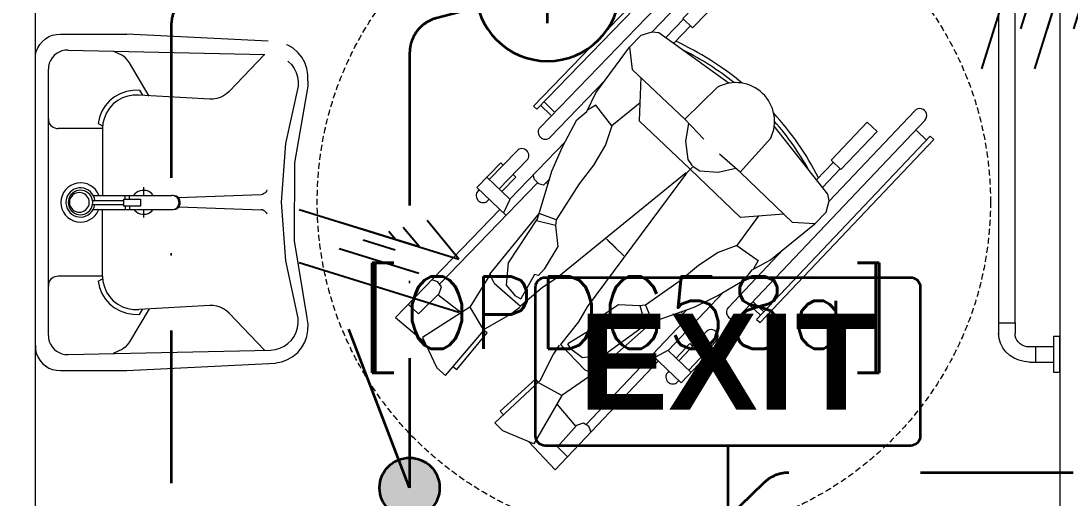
# Model space of a CAD drawing. Header units: inches. Extents: x -12418 to 57169, y -29325 to 19878.
# Drawn here: x 8278 to 10461, y 6414 to 7406 of the extents above; entities that cross this region are included whole.
import ezdxf
from ezdxf.enums import TextEntityAlignment as Align

# ---------------------------------------------------------------- set-up
doc = ezdxf.new("R2010")
doc.units = ezdxf.units.IN
doc.header["$LTSCALE"] = 25
doc.header["$MEASUREMENT"] = 0
doc.linetypes.add('00-Ground Floor$0$TRATTEGGIATA', pattern=[0.75, 0.5, -0.25])
doc.linetypes.add('DASHDOT', pattern=[25.4, 12.7, -6.35, 0, -6.35])
doc.layers.get('0').update_dxf_attribs({"color": 8})
for name, color, linetype, lineweight in [('00-Ground Floor$0$72_EGR_BASE_TEXT', 252, 'Continuous', 5), ('00-Ground Floor$0$LOADING', 253, 'Continuous', 5), ('00-Ground Floor$0$SANIT', 250, 'Continuous', 5), ('00-Ground Floor$0$Walls', 251, 'Continuous', 5), ('E-LITE-CIRC-NUMB', 6, 'Continuous', 25), ('E-LITE-CLNG @ 100', 150, 'Continuous', 35), ('E-LITE-CLNG-CNDT', 6, 'DASHDOT', 35), ('E-LITE-CTRL', 6, 'Continuous', 25), ('E-LITE-EXIT-CTRL', 6, 'Continuous', 25), ('E-LITE-EXIT-IDEN', 6, 'Continuous', 25), ('E-LITE-EXIT-WALL @ 100', 3, 'Continuous', 35), ('E-LITE-IDEN', 6, 'Continuous', 25), ('E-LITE-SWCH @ 100', 3, 'Continuous', 35), ('E-POWR-WIRE', 6, 'Continuous', 25), ('E-POWR-WIRE @ 100', 6, 'Continuous', 25), ('E-POWR-WIRE @ 20', 6, 'Continuous', 25), ('E-POWR-WIRE @ 50', 6, 'Continuous', 25)]:
    doc.layers.add(name, color=color, linetype=linetype, lineweight=lineweight)
doc.styles.add('00-Ground Floor$0$SIMPLEX', font='SIMPLEX.shx', dxfattribs={"height": 150})
doc.styles.add('DC_Arial', font='arial.ttf', dxfattribs={"width": 0.7})
doc.styles.add('DC_Simplex', font='SIMPLEX.shx', dxfattribs={"width": 0.7})

# ---------------------------------------------------------------- blocks, each defined once
blk = doc.blocks.new('00-Ground Floor$0$Wheelchair')
for p, q in [((9688.8, 4580.4), (9636.3, 4519)), ((9688.8, 4580.4), (9913.2, 4363.8)), ((9695.9, 4532.4), (9716, 4554.1)), ((9647.3, 4524.1), (9584.2, 4494.7)), ((9709.9, 4426.2), (9647.3, 4524.1)), ((9695.9, 4532.4), (9738.4, 4489.9)), ((9762.6, 4492.4), (9766.7, 4505.2)), ((9584.2, 4494.7), (9568.2, 4476.7)), ((9568.2, 4476.7), (9665.9, 4393.6)), ((9698.4, 4444.2), (9735.9, 4492.5)), ((9738.4, 4489.9), (9752.5, 4485)), ((9752.5, 4485), (9762.6, 4492.4)), ((9968.8, 4285), (9757.7, 4488.8)), ((9586.8, 4461), (9580.1, 4453.2)), ((9580.1, 4453.2), (9656.4, 4390)), ((9709.9, 4426.2), (9663.7, 4398.5)), ((9779.1, 4383.2), (9709.9, 4426.2)), ((9900.5, 4350.6), (9959.2, 4411.4)), ((9959.2, 4411.4), (10010.4, 4361.2)), ((9656.4, 4390), (9661.8, 4397.1)), ((9665.9, 4393.6), (9695.8, 4341.1)), ((9934.6, 4342.8), (9980.6, 4390.4)), ((9951.7, 4408.7), (9954.5, 4406)), ((9452.6, 4357.1), (9469.8, 4373.8)), ((9469.8, 4373.8), (9557.2, 4280)), ((9759.9, 4375.2), (9711.9, 4320.3)), ((9759.9, 4375.2), (9778.4, 4384.2)), ((9778.4, 4384.2), (9904.8, 4281.6)), ((9933.8, 4386.5), (9932, 4388.3)), ((9975.8, 4385.5), (10035.6, 4327.8)), ((9426, 4292.7), (9452.6, 4357.1)), ((9486.4, 4356), (9493.9, 4363)), ((9493.9, 4363), (9560.4, 4289.7)), ((9732.8, 4330.6), (9756, 4349.7)), ((9756, 4349.7), (9802, 4345.5)), ((9802, 4345.5), (9893.6, 4285.1)), ((9934.3, 4342.8), (9906.5, 4356.1)), ((9950.7, 4359.5), (9980.6, 4330.3)), ((10015.9, 4307.3), (9956.1, 4365)), ((10010.4, 4361.2), (10005.8, 4356.5)), ((9695.8, 4341.1), (9709.9, 4321.7)), ((9732.8, 4330.6), (9727.3, 4319.9)), ((9934.7, 4342.9), (10054.3, 4227.4)), ((9980.6, 4330.3), (9986.1, 4336)), ((9371.6, 4248.8), (9430.7, 4303.9)), ((9751.1, 4275.1), (9711.9, 4320.3)), ((9778.1, 4291.7), (9727.3, 4319.9)), ((9526.6, 4234.6), (9426, 4292.7)), ((9526.6, 4234.6), (9552.2, 4282)), ((9560.4, 4289.7), (9553.6, 4283.9)), ((9557.2, 4280), (9611, 4252.4)), ((9775.8, 4283), (9778.1, 4291.7)), ((9789, 4271.5), (9775.8, 4283)), ((9890.5, 4287.2), (9880.7, 4247.5)), ((9891.8, 4246.6), (9904.8, 4281.6)), ((9893.6, 4285.1), (9904.8, 4281.6)), ((9904.8, 4281.6), (9992.8, 4255.2)), ((9964, 4272.7), (9966.8, 4282.3)), ((9966.8, 4282.3), (9975.4, 4291.3)), ((9975.4, 4291.3), (9984.9, 4294.4)), ((10489.5, 3888.5), (10084.1, 4279.7)), ((10121.6, 4286.3), (10128.5, 4293.5)), ((10121.6, 4286.3), (10499.3, 3921.8)), ((10128.5, 4293.5), (10506.2, 3929)), ((9770.8, 4244.3), (9751.1, 4275.1)), ((9836.1, 4243.1), (9789, 4271.5)), ((9977.3, 4259.9), (9964, 4272.7)), ((9967.7, 4265.7), (9965.5, 4263.4)), ((10183.1, 4143.7), (10063.9, 4258.7)), ((10129.9, 4278.3), (10109.5, 4257.2)), ((10137.1, 4271.4), (10116.7, 4250.3)), ((9371.6, 4248.8), (9598.1, 4034.2)), ((9419.9, 4243.9), (9399.1, 4222.7)), ((9419.9, 4243.9), (9464.3, 4203.2)), ((9508.1, 4245.3), (9461.6, 4205.7)), ((9579.9, 4186.9), (9632.5, 4237.3)), ((9611, 4252.4), (9631.1, 4239.2)), ((9679.4, 4200.1), (9632.5, 4237.3)), ((9989.6, 3975.8), (9770.8, 4244.3)), ((9879.4, 4247.6), (9836.1, 4243.1)), ((9891.8, 4246.6), (9879.4, 4247.6)), ((9966.5, 4198.9), (9891.8, 4246.6)), ((9992.8, 4255.2), (10043.4, 4233.2)), ((9572.7, 4167.4), (9526.6, 4234.6)), ((9623.1, 4216), (9605.2, 4191.9)), ((9623.1, 4216), (9633.6, 4221.9)), ((9664, 4172.4), (9633.6, 4221.9)), ((10043.4, 4233.2), (10099.8, 4203.2)), ((9464.3, 4203.2), (9469.8, 4189.4)), ((9711.1, 4181.9), (9679.4, 4200.1)), ((10005.5, 4168.6), (9966.5, 4198.9)), ((10099.8, 4203.2), (10116.9, 4183)), ((9462.9, 4179), (9450.3, 4174.3)), ((9469.8, 4189.4), (9462.9, 4179)), ((9679.2, 3982.3), (9466.2, 4184.1)), ((9579.9, 4186.9), (9571.7, 4168)), ((9605.2, 4191.9), (9611.4, 4146.2)), ((9672.6, 4175.1), (9664, 4172.4)), ((9684.7, 4162.4), (9672.6, 4175.1)), ((9989.1, 3975.3), (9711.1, 4181.9)), ((10116.9, 4183), (10155.6, 4163.8)), ((10130.2, 4164), (10120, 4181.2)), ((9571.7, 4168), (9679.8, 4046.3)), ((9715.1, 4116.7), (9684.7, 4162.4)), ((10047.5, 4143.9), (10005.5, 4168.6)), ((10087.4, 4131), (10130.2, 4164)), ((10155.6, 4163.8), (10251.2, 4093.6)), ((9611.4, 4146.2), (9675.8, 4057.3)), ((9851.9, 4142.1), (9833.2, 4122.2)), ((9849, 4139.2), (9835.9, 4124.9)), ((10087.4, 4131), (10047.5, 4143.9)), ((10135, 4071.7), (10087.4, 4131)), ((9712.6, 4073.2), (9715.1, 4116.7)), ((9816.8, 4105.4), (9835.9, 4124.9)), ((10204.7, 4088.4), (10101.2, 3978.7)), ((10251.2, 4093.6), (10204.7, 4088.4)), ((10251.2, 4093.6), (10275.8, 4069.8)), ((9673.6, 4060.4), (9712.8, 4071.9)), ((9714.2, 4060.8), (9712.6, 4073.2)), ((10097.7, 4073.5), (9997.2, 3968.1)), ((10187.6, 4070.2), (10097.7, 4073.5)), ((10275.8, 4069.8), (10283, 4047)), ((9610.7, 4047.5), (9552.6, 3986.2)), ((9619.9, 4014.1), (9605.4, 4041.3)), ((9675.8, 4057.3), (9679.8, 4046.3)), ((9714.2, 4060.8), (9679.8, 4046.3)), ((9679.8, 4046.3), (9710.1, 3959.6)), ((9765.1, 3988.4), (9714.2, 4060.8)), ((10283, 4047), (10281.4, 4032.7)), ((10469.2, 3867.5), (10283.1, 4047.1)), ((10281.4, 4032.7), (10176, 3886.7)), ((10271, 4018.3), (10309.2, 3981.4)), ((9576.3, 4012.7), (9574.4, 4014.4)), ((9619.9, 4013.8), (9574.4, 3965.8)), ((9604, 3997), (9634.5, 3968.4)), ((9619.9, 4013.8), (9740.6, 3899.4)), ((10294.8, 3967.5), (10259.1, 4001.9)), ((9552.6, 3986.2), (9605, 3937.3)), ((9554.9, 3993.8), (9557.7, 3991.1)), ((9659, 3934.2), (9598.7, 3991.4)), ((9673.3, 3975.3), (9670.6, 3965.7)), ((9681.9, 3984.4), (9673.3, 3975.3)), ((9691.3, 3987.6), (9681.9, 3984.4)), ((9704.7, 3974.8), (9691.3, 3987.6)), ((9698.5, 3984.2), (9700.7, 3986.4)), ((9797.1, 3950.8), (9765.1, 3988.4)), ((9989.1, 3975.3), (9986.9, 3977.9)), ((10002.4, 3961.7), (9989.1, 3975.3)), ((10017, 3972.2), (10055.4, 3976.6)), ((10055.4, 3976.6), (10092.1, 3970.4)), ((10101.2, 3978.7), (10059.8, 3939.5)), ((10101.2, 3978.7), (10167.6, 3911)), ((10310.6, 3982.9), (10291.2, 3962.7)), ((10389.2, 3907.1), (10310.6, 3982.9)), ((9579.2, 3970.8), (9639.5, 3913.6)), ((9634.5, 3968.4), (9629, 3962.7)), ((9710.1, 3959.6), (9734.3, 3910)), ((9896.3, 3862.9), (9997.1, 3968)), ((10002.4, 3961.7), (9993.9, 3948)), ((9997.1, 3968.1), (9995.9, 3966.7)), ((10002.4, 3961.7), (10003.2, 3962.2)), ((10003.8, 3963), (10017, 3972.2)), ((10291.2, 3962.7), (10369.7, 3886.9)), ((9605, 3937.3), (9609.5, 3942)), ((9823.7, 3909.9), (9797.1, 3950.8)), ((9993.9, 3948), (9991.2, 3909.5)), ((9734.3, 3910), (9766.8, 3855.1)), ((9838.4, 3870.6), (9823.7, 3909.9)), ((9991.2, 3909.5), (9999, 3873.1)), ((10491.3, 3929.5), (10470.9, 3908.4)), ((10499.3, 3921.8), (10506.2, 3929)), ((9830, 3774.5), (9709.7, 3888.4)), ((9991.2, 3863.6), (10028.5, 3906.8)), ((10369.7, 3886.9), (10389.2, 3907.1)), ((9689.7, 3867.2), (10098.6, 3479.7)), ((9838.4, 3870.6), (9807.3, 3826.4)), ((9899.8, 3825.8), (9838.4, 3870.6)), ((9693.1, 3821.6), (9713.3, 3842.9)), ((9766.8, 3855.1), (9787.8, 3838.9)), ((9886.2, 3755.3), (9991.2, 3863.6)), ((9903.6, 3773.2), (9896.3, 3862.9)), ((9991.2, 3863.6), (10061.7, 3800.3)), ((9684.7, 3829.6), (9677.9, 3822.3)), ((9677.9, 3822.3), (10058.9, 3461.2)), ((9684.7, 3829.6), (10065.8, 3468.5)), ((9700.4, 3814.7), (9720.5, 3836)), ((9787.8, 3838.9), (9808.6, 3801)), ((9807.3, 3826.4), (9789.7, 3835.8)), ((9808.6, 3801), (9883.1, 3708.7)), ((9945.2, 3681.2), (10086.4, 3793)), ((9883.1, 3708.7), (9886.2, 3755.3)), ((9883.1, 3708.7), (9907.9, 3685.2)), ((9959.2, 3692.3), (9997.7, 3655.7)), ((10011, 3670.7), (9975, 3704.8)), ((9907.9, 3685.2), (9931, 3679)), ((10118.7, 3500.9), (9930.9, 3678.8)), ((9931, 3679), (9945.2, 3681.2)), ((9996.3, 3654.2), (10015.6, 3674.6)), ((10015.6, 3674.6), (10094.8, 3599.5)), ((10075.5, 3579.1), (9996.3, 3654.2)), ((10094.8, 3599.5), (10075.5, 3579.1)), ((10057.7, 3476.1), (10077.9, 3497.4)), ((10065.8, 3468.5), (10058.9, 3461.2))]:
    blk.add_line(p, q)
at = {"color": 30, "linetype": '00-Ground Floor$0$TRATTEGGIATA'}
blk.add_circle((9928.9, 4043.3), 700, dxfattribs=at)
for centre, radius, start, end in [((9941.8, 4398.5), 14.2, 46.0147, 226.0147), ((10025.7, 4317.5), 14.2, 226.0147, 46.0147), ((10074, 4269.2), 14.6, 46.0147, 226.0147), ((9564.6, 4004.1), 14.2, 46.5424, 226.5424), ((9694.4, 4260), 626.4, 320.2511, 335.2615), ((9694.4, 4260), 616.4, 321.5411, 333.0972), ((9649.3, 3923.9), 14.2, 226.5424, 46.5424), ((10097.1, 3872.9), 80.1, 316.0147, 28.3763), ((9699.7, 3877.8), 14.6, 46.5424, 226.5424), ((10479.4, 3878), 14.6, 226.0147, 46.0147), ((10096.6, 3872.4), 80.1, 244.1807, 316.5424), ((9692, 4257.4), 626.4, 297.2956, 312.306), ((9692, 4257.4), 616.4, 299.4599, 311.0159), ((10108.7, 3490.3), 14.6, 226.5424, 46.5424)]:
    blk.add_arc(centre, radius, start, end)
blk = doc.blocks.new('00-Ground Floor')
blk.add_line((8833, 7322.3, 0), (8833.1, 7322.2, 0))
at = {"layer": '00-Ground Floor$0$SANIT'}
for p, q in [((10310.9, 7456.8, 0), (10310.9, 6753.9, 0)), ((10344.9, 6778.3, 0), (10344.9, 7456.8, 0)), ((8316.9, 7357.4, 0), (8322.3, 7363.7, 0)), ((8322.3, 7363.7, 0), (8328.6, 7369.2, 0)), ((8328.6, 7369.2, 0), (8335.8, 7373.5, 0)), ((8335.8, 7373.5, 0), (8343.6, 7376.5, 0)), ((8343.6, 7376.5, 0), (8351.8, 7378.3, 0)), ((8351.8, 7378.3, 0), (8360.2, 7378.7, 0)), ((8360.2, 7378.7, 0), (8498.3, 7378.7, 0)), ((8791.7, 7364.3, 0), (8498.3, 7378.7, 0)), ((8308.1, 7334.3, 0), (8309.7, 7342.5, 0)), ((8309.7, 7342.5, 0), (8312.7, 7350.2, 0)), ((8312.7, 7350.2, 0), (8316.9, 7357.4, 0)), ((8351.7, 7338.2, 0), (8346.8, 7334.2, 0)), ((8357.2, 7341.5, 0), (8351.7, 7338.2, 0)), ((8363.1, 7343.8, 0), (8357.2, 7341.5, 0)), ((8369.3, 7345.2, 0), (8363.1, 7343.8, 0)), ((8375.7, 7345.6, 0), (8369.3, 7345.2, 0)), ((8375.7, 7345.6, 0), (8784.9, 7336.5, 0)), ((8489.1, 7334.2, 0), (8469.6, 7343.5, 0)), ((8784.3, 7336.5, 0), (8710.6, 7259.2, 0)), ((8832.6, 7355.8, 0), (8829.7, 7356.8, 0)), ((8843.7, 7349.2, 0), (8832.6, 7355.8, 0)), ((8853.5, 7340.7, 0), (8843.7, 7349.2, 0)), ((8861.8, 7330.7, 0), (8853.5, 7340.7, 0)), ((8307.9, 7326, 0), (8308.1, 7334.3, 0)), ((8336.8, 7318.1, 0), (8335.3, 7311.9, 0)), ((8339.3, 7324, 0), (8336.8, 7318.1, 0)), ((8342.7, 7329.4, 0), (8339.3, 7324, 0)), ((8346.8, 7334.2, 0), (8342.7, 7329.4, 0)), ((8494.7, 7330, 0), (8489.1, 7334.2, 0)), ((8499.5, 7324.9, 0), (8494.7, 7330, 0)), ((8503.6, 7319.2, 0), (8499.5, 7324.9, 0)), ((8544.5, 7250, 0), (8503.6, 7319.2, 0)), ((8833.1, 7322.2, 0), (8840.1, 7315.4, 0)), ((8840.1, 7315.4, 0), (8845.8, 7307.5, 0)), ((8868.2, 7319.5, 0), (8861.8, 7330.7, 0)), ((8872.5, 7307.3, 0), (8868.2, 7319.5, 0)), ((8335.3, 7311.9, 0), (8334.8, 7305.6, 0)), ((8334.8, 6752.1, 0), (8334.8, 7305.6, 0)), ((8845.8, 7307.5, 0), (8850.2, 7298.8, 0)), ((8850.2, 7298.8, 0), (8853.2, 7289.6, 0)), ((8874.7, 7294.5, 0), (8872.5, 7307.3, 0)), ((8874.7, 7281.5, 0), (8874.7, 7294.5, 0)), ((8853.2, 7289.6, 0), (8854.5, 7280, 0)), ((8854.5, 7280, 0), (8854.3, 7270.2, 0)), ((8874.7, 7281.5, 0), (8874.7, 7270.3, 0)), ((8484.4, 7254.8, 0), (8472.6, 7248.2, 0)), ((8497.1, 7259.4, 0), (8484.4, 7254.8, 0)), ((8500.1, 7249.8, 0), (8489.1, 7246, 0)), ((8510.4, 7261.8, 0), (8497.1, 7259.4, 0)), ((8511.5, 7251.9, 0), (8500.1, 7249.8, 0)), ((8524, 7262, 0), (8510.4, 7261.8, 0)), ((8523, 7252, 0), (8511.5, 7251.9, 0)), ((8670.3, 7243.6, 0), (8523, 7252, 0)), ((8524, 7262, 0), (8530.7, 7251.5, 0)), ((8698.9, 7250.1, 0), (8692.2, 7247, 0)), ((8705.1, 7254.3, 0), (8698.9, 7250.1, 0)), ((8710.6, 7259.2, 0), (8705.1, 7254.3, 0)), ((8854.3, 7270.2, 0), (8827.9, 7150.9, 0)), ((8874.7, 7270.3, 0), (8846.7, 7110.7, 0)), ((8453.1, 7229.7, 0), (8446, 7218.3, 0)), ((8462.1, 7239.8, 0), (8453.1, 7229.7, 0)), ((8472.6, 7248.2, 0), (8462.1, 7239.8, 0)), ((8469.9, 7233.4, 0), (8462.1, 7224.9, 0)), ((8479, 7240.5, 0), (8469.9, 7233.4, 0)), ((8489.1, 7246, 0), (8479, 7240.5, 0)), ((8677.8, 7243.7, 0), (8670.3, 7243.6, 0)), ((8685.1, 7244.8, 0), (8677.8, 7243.7, 0)), ((8692.2, 7247, 0), (8685.1, 7244.8, 0)), ((8441, 7205.9, 0), (8438.1, 7192.9, 0)), ((8446, 7218.3, 0), (8441, 7205.9, 0)), ((8455.9, 7215.3, 0), (8451.3, 7204.9, 0)), ((8462.1, 7224.9, 0), (8455.9, 7215.3, 0)), ((8334.8, 7202.4, 0), (8335.1, 7198.9, 0)), ((8335.1, 7198.9, 0), (8336, 7195.5, 0)), ((8336, 7195.5, 0), (8337.5, 7192.4, 0)), ((8337.5, 7192.4, 0), (8339.5, 7189.6, 0)), ((8339.5, 7189.6, 0), (8342, 7187.1, 0)), ((8342, 7187.1, 0), (8344.9, 7185.1, 0)), ((8344.9, 7185.1, 0), (8348.1, 7183.6, 0)), ((8348.1, 7183.6, 0), (8351.5, 7182.7, 0)), ((8438.1, 7192.9, 0), (8447.7, 7187.9, 0)), ((8448.4, 7193.8, 0), (8447.5, 7182.4, 0)), ((8451.3, 7204.9, 0), (8448.4, 7193.8, 0)), ((8351.5, 7182.7, 0), (8355.1, 7182.4, 0)), ((8447.5, 7182.4, 0), (8355.1, 7182.4, 0)), ((8447.5, 7182.4, 0), (8447.5, 7043.2, 0)), ((8827.9, 7150.9, 0), (8818.9, 7029, 0)), ((8846.7, 7110.7, 0), (8846, 6948.6, 0)), ((8370.4, 7054.9, 0), (8366.3, 7049.1, 0)), ((8375.4, 7059.8, 0), (8370.4, 7054.9, 0)), ((8381.2, 7063.9, 0), (8375.4, 7059.8, 0)), ((8384.1, 7053.3, 0), (8380.1, 7049.9, 0)), ((8387.6, 7066.9, 0), (8381.2, 7063.9, 0)), ((8388.5, 7055.9, 0), (8384.1, 7053.3, 0)), ((8394.4, 7068.7, 0), (8387.6, 7066.9, 0)), ((8393.4, 7057.8, 0), (8388.5, 7055.9, 0)), ((8393, 7052.7, 0), (8389, 7050.8, 0)), ((8397.2, 7053.8, 0), (8393, 7052.7, 0)), ((8398.5, 7058.7, 0), (8393.4, 7057.8, 0)), ((8401.4, 7069.4, 0), (8394.4, 7068.7, 0)), ((8401.6, 7054.2, 0), (8397.2, 7053.8, 0)), ((8403.7, 7058.8, 0), (8398.5, 7058.7, 0)), ((8408.5, 7068.8, 0), (8401.4, 7069.4, 0)), ((8406, 7053.8, 0), (8401.6, 7054.2, 0)), ((8408.8, 7058, 0), (8403.7, 7058.8, 0)), ((8410.3, 7052.7, 0), (8406, 7053.8, 0)), ((8415.3, 7067, 0), (8408.5, 7068.8, 0)), ((8413.7, 7056.4, 0), (8408.8, 7058, 0)), ((8414.3, 7050.8, 0), (8410.3, 7052.7, 0)), ((8418.3, 7053.9, 0), (8413.7, 7056.4, 0)), ((8421.7, 7064.1, 0), (8415.3, 7067, 0)), ((8422.4, 7050.7, 0), (8418.3, 7053.9, 0)), ((8427.6, 7060.1, 0), (8421.7, 7064.1, 0)), ((8432.6, 7055.2, 0), (8427.6, 7060.1, 0)), ((8436.7, 7049.4, 0), (8432.6, 7055.2, 0)), ((8525.6, 7052.7, 0), (8521.7, 7051.2, 0)), ((8529.8, 7053.6, 0), (8525.6, 7052.7, 0)), ((8534, 7053.8, 0), (8529.8, 7053.6, 0)), ((8532.9, 7060.6, 0), (8532.9, 7043.2, 0)), ((8538.2, 7053.3, 0), (8534, 7053.8, 0)), ((8542.3, 7052, 0), (8538.2, 7053.3, 0)), ((8788.8, 7052.4, 0), (8790.1, 7054.8, 0)), ((8361.5, 7035.9, 0), (8360.8, 7028.8, 0)), ((8363.3, 7042.7, 0), (8361.5, 7035.9, 0)), ((8366.3, 7049.1, 0), (8363.3, 7042.7, 0)), ((8372.4, 7036.6, 0), (8371.4, 7031.5, 0)), ((8371.4, 7031.5, 0), (8371.4, 7026.3, 0)), ((8374.2, 7041.4, 0), (8372.4, 7036.6, 0)), ((8376.8, 7045.9, 0), (8374.2, 7041.4, 0)), ((8376.7, 7033, 0), (8376.3, 7028.6, 0)), ((8377.8, 7037.3, 0), (8376.7, 7033, 0)), ((8380.1, 7049.9, 0), (8376.8, 7045.9, 0)), ((8379.7, 7041.4, 0), (8377.8, 7037.3, 0)), ((8378.8, 7032.4, 0), (8378.5, 7028.8, 0)), ((8379.7, 7035.8, 0), (8378.8, 7032.4, 0)), ((8382.2, 7045.1, 0), (8379.7, 7041.4, 0)), ((8381.3, 7039, 0), (8379.7, 7035.8, 0)), ((8383.3, 7041.9, 0), (8381.3, 7039, 0)), ((8385.4, 7048.2, 0), (8382.2, 7045.1, 0)), ((8385.9, 7044.5, 0), (8383.3, 7041.9, 0)), ((8389, 7050.8, 0), (8385.4, 7048.2, 0)), ((8388.8, 7046.5, 0), (8385.9, 7044.5, 0)), ((8392.1, 7048, 0), (8388.8, 7046.5, 0)), ((8395.6, 7048.9, 0), (8392.1, 7048, 0)), ((8399.2, 7049.2, 0), (8395.6, 7048.9, 0)), ((8402.8, 7048.9, 0), (8399.2, 7049.2, 0)), ((8406.3, 7048, 0), (8402.8, 7048.9, 0)), ((8409.6, 7046.5, 0), (8406.3, 7048, 0)), ((8412.5, 7044.5, 0), (8409.6, 7046.5, 0)), ((8415.1, 7041.9, 0), (8412.5, 7044.5, 0)), ((8417.9, 7048.2, 0), (8414.3, 7050.8, 0)), ((8417.2, 7039, 0), (8415.1, 7041.9, 0)), ((8418.7, 7035.8, 0), (8417.2, 7039, 0)), ((8421, 7045.1, 0), (8417.9, 7048.2, 0)), ((8419.6, 7032.4, 0), (8418.7, 7035.8, 0)), ((8419.9, 7028.8, 0), (8419.6, 7032.4, 0)), ((8423.6, 7041.4, 0), (8421, 7045.1, 0)), ((8425.8, 7046.8, 0), (8422.4, 7050.7, 0)), ((8425.4, 7037.3, 0), (8423.6, 7041.4, 0)), ((8426.6, 7033, 0), (8425.4, 7037.3, 0)), ((8428.6, 7042.4, 0), (8425.8, 7046.8, 0)), ((8427, 7028.6, 0), (8426.6, 7033, 0)), ((8427, 7032.6, 0), (8491.9, 7032.6, 0)), ((8428.2, 7043.2, 0), (8591.3, 7043.2, 0)), ((8430.6, 7037.6, 0), (8428.6, 7042.4, 0)), ((8431.7, 7032.6, 0), (8430.6, 7037.6, 0)), ((8439.8, 7043.1, 0), (8436.7, 7049.4, 0)), ((8491.9, 7035.5, 0), (8526.1, 7035.5, 0)), ((8491.9, 7021.2, 0), (8491.9, 7035.5, 0)), ((8494.7, 7035.5, 0), (8494.7, 7043.6, 0)), ((8503.5, 7035.5, 0), (8503.5, 7043.6, 0)), ((8514.9, 7046.2, 0), (8512.2, 7042.9, 0)), ((8518.1, 7049, 0), (8514.9, 7046.2, 0)), ((8521.7, 7051.2, 0), (8518.1, 7049, 0)), ((8526.1, 7035.5, 0), (8526.1, 7021.2, 0)), ((8546, 7050.1, 0), (8542.3, 7052, 0)), ((8549.4, 7047.6, 0), (8546, 7050.1, 0)), ((8552.4, 7044.5, 0), (8549.4, 7047.6, 0)), ((8594.4, 7043, 0), (8591.8, 7043.2, 0)), ((8596.9, 7042.3, 0), (8594.4, 7043, 0)), ((8596.7, 7042.4, 0), (8599.8, 7042.4, 0)), ((8599.2, 7041.2, 0), (8596.9, 7042.3, 0)), ((8601.3, 7039.7, 0), (8599.2, 7041.2, 0)), ((8602.1, 7041.2, 0), (8599.8, 7042.4, 0)), ((8603.2, 7037.9, 0), (8601.3, 7039.7, 0)), ((8604.1, 7039.6, 0), (8602.1, 7041.2, 0)), ((8604.6, 7035.8, 0), (8603.2, 7037.9, 0)), ((8605.8, 7037.8, 0), (8604.1, 7039.6, 0)), ((8605.7, 7033.4, 0), (8604.6, 7035.8, 0)), ((8604.9, 7039.2, 0), (8777.1, 7045.4, 0)), ((8606.4, 7030.9, 0), (8605.7, 7033.4, 0)), ((8607.2, 7035.7, 0), (8605.8, 7037.8, 0)), ((8606.6, 7028.4, 0), (8606.4, 7030.9, 0)), ((8608.3, 7033.4, 0), (8607.2, 7035.7, 0)), ((8608.9, 7030.9, 0), (8608.3, 7033.4, 0)), ((8609.1, 7028.4, 0), (8608.9, 7030.9, 0)), ((8777.2, 7045.4, 0), (8780, 7046, 0)), ((8780, 7046, 0), (8782.5, 7047, 0)), ((8782.5, 7047, 0), (8784.9, 7048.4, 0)), ((8784.9, 7048.4, 0), (8787, 7050.2, 0)), ((8787, 7050.2, 0), (8788.8, 7052.4, 0)), ((8360.8, 7028.8, 0), (8361.4, 7021.8, 0)), ((8361.4, 7021.8, 0), (8363.1, 7015, 0)), ((8363.1, 7015, 0), (8366.1, 7008.5, 0)), ((8371.4, 7026.3, 0), (8372.2, 7021.2, 0)), ((8372.2, 7021.2, 0), (8373.9, 7016.2, 0)), ((8373.9, 7016.2, 0), (8376.4, 7011.7, 0)), ((8376.3, 7028.6, 0), (8376.7, 7024.1, 0)), ((8376.4, 7011.7, 0), (8379.7, 7007.6, 0)), ((8376.7, 7024.1, 0), (8377.8, 7019.8, 0)), ((8377.8, 7019.8, 0), (8379.7, 7015.7, 0)), ((8378.5, 7028.8, 0), (8378.8, 7025.3, 0)), ((8378.8, 7025.3, 0), (8379.7, 7021.9, 0)), ((8379.7, 7021.9, 0), (8381.3, 7018.6, 0)), ((8379.7, 7015.7, 0), (8382.2, 7012.1, 0)), ((8381.3, 7018.6, 0), (8383.3, 7015.7, 0)), ((8382.2, 7012.1, 0), (8385.4, 7008.9, 0)), ((8383.3, 7015.7, 0), (8385.9, 7013.2, 0)), ((8385.4, 7008.9, 0), (8389, 7006.3, 0)), ((8385.9, 7013.2, 0), (8388.8, 7011.2, 0)), ((8388.8, 7011.2, 0), (8392.1, 7009.7, 0)), ((8392.1, 7009.7, 0), (8395.6, 7008.7, 0)), ((8402.8, 7008.7, 0), (8406.3, 7009.7, 0)), ((8406.3, 7009.7, 0), (8409.6, 7011.2, 0)), ((8409.6, 7011.2, 0), (8412.5, 7013.2, 0)), ((8412.5, 7013.2, 0), (8415.1, 7015.7, 0)), ((8414.3, 7006.3, 0), (8417.9, 7008.9, 0)), ((8415.1, 7015.7, 0), (8417.2, 7018.6, 0)), ((8417.2, 7018.6, 0), (8418.7, 7021.9, 0)), ((8417.9, 7008.9, 0), (8421, 7012.1, 0)), ((8418.7, 7021.9, 0), (8419.6, 7025.3, 0)), ((8419.6, 7025.3, 0), (8419.9, 7028.8, 0)), ((8421, 7012.1, 0), (8423.6, 7015.7, 0)), ((8421.9, 7006, 0), (8425.5, 7009.8, 0)), ((8423.6, 7015.7, 0), (8425.4, 7019.8, 0)), ((8425.4, 7019.8, 0), (8426.6, 7024.1, 0)), ((8425.5, 7009.8, 0), (8428.3, 7014.1, 0)), ((8426.6, 7024.1, 0), (8427, 7028.6, 0)), ((8427, 7024.6, 0), (8491.9, 7024.6, 0)), ((8428, 7013.6, 0), (8591.8, 7013.6, 0)), ((8428.3, 7014.1, 0), (8430.4, 7018.9, 0)), ((8430.4, 7018.9, 0), (8431.6, 7024, 0)), ((8431.6, 7024, 0), (8431.6, 7024, 0)), ((8436.5, 7007.2, 0), (8439.6, 7013.6, 0)), ((8439.6, 7013.6, 0), (8439.6, 7013.6, 0)), ((8447.5, 6875.2, 0), (8447.5, 7014.2, 0)), ((8526.1, 7021.2, 0), (8491.9, 7021.2, 0)), ((8494.7, 7021.2, 0), (8494.7, 7013.6, 0)), ((8503.5, 7021.2, 0), (8503.5, 7013.6, 0)), ((8512.9, 7014.2, 0), (8514.8, 7011.6, 0)), ((8514.8, 7011.6, 0), (8518, 7008.8, 0)), ((8518, 7008.8, 0), (8521.6, 7006.5, 0)), ((8532.9, 7014.2, 0), (8532.9, 6997.1, 0)), ((8545.9, 7007.5, 0), (8549.4, 7010, 0)), ((8549.4, 7010, 0), (8552.3, 7013, 0)), ((8591.8, 7013.6, 0), (8594.4, 7013.8, 0)), ((8594.4, 7013.8, 0), (8596.9, 7014.4, 0)), ((8596.7, 7014.4, 0), (8599.8, 7014.4, 0)), ((8596.9, 7014.4, 0), (8599.2, 7015.5, 0)), ((8599.2, 7015.5, 0), (8601.3, 7017, 0)), ((8599.8, 7014.4, 0), (8602.1, 7015.6, 0)), ((8601.3, 7017, 0), (8603.2, 7018.8, 0)), ((8602.1, 7015.6, 0), (8604.1, 7017.1, 0)), ((8603.2, 7018.8, 0), (8604.6, 7021, 0)), ((8604.1, 7017.1, 0), (8605.8, 7018.9, 0)), ((8604.6, 7021, 0), (8605.7, 7023.3, 0)), ((8605.7, 7023.3, 0), (8606.4, 7025.8, 0)), ((8605.8, 7018.9, 0), (8607.2, 7021.1, 0)), ((8605.9, 7019.2, 0), (8777.1, 7013.5, 0)), ((8606.4, 7025.8, 0), (8606.6, 7028.4, 0)), ((8607.2, 7021.1, 0), (8608.3, 7023.4, 0)), ((8608.3, 7023.4, 0), (8608.9, 7025.8, 0)), ((8608.9, 7025.8, 0), (8609.1, 7028.4, 0)), ((8780, 7012.9, 0), (8777.2, 7013.5, 0)), ((8782.5, 7011.9, 0), (8780, 7012.9, 0)), ((8784.9, 7010.5, 0), (8782.5, 7011.9, 0)), ((8787, 7008.7, 0), (8784.9, 7010.5, 0)), ((8818.9, 7029, 0), (8827.6, 6907.1, 0)), ((8366.1, 7008.5, 0), (8370.1, 7002.7, 0)), ((8370.1, 7002.7, 0), (8375, 6997.6, 0)), ((8375, 6997.6, 0), (8380.7, 6993.5, 0)), ((8379.7, 7007.6, 0), (8383.6, 7004.2, 0)), ((8380.7, 6993.5, 0), (8387.1, 6990.4, 0)), ((8383.6, 7004.2, 0), (8388, 7001.5, 0)), ((8387.1, 6990.4, 0), (8393.9, 6988.5, 0)), ((8388, 7001.5, 0), (8392.8, 6999.6, 0)), ((8389, 7006.3, 0), (8393, 7004.5, 0)), ((8392.8, 6999.6, 0), (8397.9, 6998.5, 0)), ((8393, 7004.5, 0), (8397.2, 7003.3, 0)), ((8393.9, 6988.5, 0), (8400.9, 6987.7, 0)), ((8395.6, 7008.7, 0), (8399.2, 7008.4, 0)), ((8397.2, 7003.3, 0), (8401.6, 7002.9, 0)), ((8397.9, 6998.5, 0), (8403.1, 6998.3, 0)), ((8399.2, 7008.4, 0), (8402.8, 7008.7, 0)), ((8400.9, 6987.7, 0), (8407.9, 6988.2, 0)), ((8401.6, 7002.9, 0), (8406, 7003.3, 0)), ((8403.1, 6998.3, 0), (8408.2, 6999, 0)), ((8406, 7003.3, 0), (8410.3, 7004.5, 0)), ((8407.9, 6988.2, 0), (8414.8, 6989.9, 0)), ((8408.2, 6999, 0), (8413.2, 7000.5, 0)), ((8410.3, 7004.5, 0), (8414.3, 7006.3, 0)), ((8413.2, 7000.5, 0), (8417.8, 7002.9, 0)), ((8414.8, 6989.9, 0), (8421.3, 6992.8, 0)), ((8417.8, 7002.9, 0), (8421.9, 7006, 0)), ((8421.3, 6992.8, 0), (8427.1, 6996.7, 0)), ((8427.1, 6996.7, 0), (8432.3, 7001.6, 0)), ((8432.3, 7001.6, 0), (8436.5, 7007.2, 0)), ((8521.6, 7006.5, 0), (8525.5, 7005, 0)), ((8525.5, 7005, 0), (8529.7, 7004, 0)), ((8529.7, 7004, 0), (8533.9, 7003.9, 0)), ((8533.9, 7003.9, 0), (8538.1, 7004.4, 0)), ((8538.1, 7004.4, 0), (8542.1, 7005.6, 0)), ((8542.1, 7005.6, 0), (8545.9, 7007.5, 0)), ((8788.8, 7006.5, 0), (8787, 7008.7, 0)), ((8790.1, 7004.1, 0), (8788.8, 7006.5, 0)), ((8846, 6948.6, 0), (8872.5, 6788.8, 0)), ((8827.6, 6907.1, 0), (8853.6, 6787.7, 0)), ((8335.1, 6858.8, 0), (8334.8, 6855.3, 0)), ((8336, 6862.1, 0), (8335.1, 6858.8, 0)), ((8337.5, 6865.3, 0), (8336, 6862.1, 0)), ((8339.5, 6868.1, 0), (8337.5, 6865.3, 0)), ((8342, 6870.6, 0), (8339.5, 6868.1, 0)), ((8344.9, 6872.6, 0), (8342, 6870.6, 0)), ((8348.1, 6874, 0), (8344.9, 6872.6, 0)), ((8351.5, 6874.9, 0), (8348.1, 6874, 0)), ((8355.1, 6875.2, 0), (8351.5, 6874.9, 0)), ((8447.5, 6875.2, 0), (8355.1, 6875.2, 0)), ((8438.1, 6864.8, 0), (8447.7, 6869.8, 0)), ((8438.1, 6864.8, 0), (8441, 6851.7, 0)), ((8447.5, 6875.2, 0), (8448.4, 6863.9, 0)), ((8448.4, 6863.9, 0), (8451.3, 6852.8, 0)), ((8441, 6851.7, 0), (8446, 6839.3, 0)), ((8446, 6839.3, 0), (8453.1, 6828, 0)), ((8451.3, 6852.8, 0), (8455.9, 6842.3, 0)), ((8455.9, 6842.3, 0), (8462.1, 6832.7, 0)), ((8453.1, 6828, 0), (8462.1, 6817.9, 0)), ((8462.1, 6832.7, 0), (8469.9, 6824.3, 0)), ((8462.1, 6817.9, 0), (8472.6, 6809.5, 0)), ((8469.9, 6824.3, 0), (8479, 6817.2, 0)), ((8479, 6817.2, 0), (8489.1, 6811.7, 0)), ((8670.3, 6814.1, 0), (8523, 6805.6, 0)), ((8677.8, 6814, 0), (8670.3, 6814.1, 0)), ((8685.1, 6812.9, 0), (8677.8, 6814, 0)), ((8692.2, 6810.7, 0), (8685.1, 6812.9, 0)), ((8472.6, 6809.5, 0), (8484.4, 6802.9, 0)), ((8484.4, 6802.9, 0), (8497.1, 6798.3, 0)), ((8489.1, 6811.7, 0), (8500, 6807.8, 0)), ((8497.1, 6798.3, 0), (8510.4, 6795.9, 0)), ((8500, 6807.8, 0), (8511.4, 6805.8, 0)), ((8544.5, 6807.6, 0), (8503.6, 6738.5, 0)), ((8510.4, 6795.9, 0), (8524, 6795.7, 0)), ((8511.4, 6805.8, 0), (8523, 6805.6, 0)), ((8524, 6795.7, 0), (8530.7, 6806.1, 0)), ((8698.9, 6807.5, 0), (8692.2, 6810.7, 0)), ((8705.1, 6803.4, 0), (8698.9, 6807.5, 0)), ((8710.6, 6798.5, 0), (8705.1, 6803.4, 0)), ((8784.3, 6721.2, 0), (8710.6, 6798.5, 0)), ((8853.2, 6768.1, 0), (8854.5, 6777.7, 0)), ((8853.6, 6787.7, 0), (8853.6, 6787.7, 0)), ((8854.5, 6777.7, 0), (8854.3, 6787.4, 0)), ((8874.8, 6775.3, 0), (8872.7, 6788, 0)), ((8874.7, 6762.4, 0), (8874.8, 6775.3, 0)), ((10310.9, 6778.3, 0), (10310.9, 6756, 0)), ((10310.9, 6778.3, 0), (10344.9, 6778.3, 0)), ((10344.9, 6778.3, 0), (10344.9, 6756, 0)), ((8334.8, 6752.1, 0), (8335.3, 6745.7, 0)), ((8840.1, 6742.3, 0), (8845.8, 6750.1, 0)), ((8845.8, 6750.1, 0), (8850.2, 6758.8, 0)), ((8850.2, 6758.8, 0), (8853.2, 6768.1, 0)), ((8867.9, 6737.7, 0), (8872.4, 6749.8, 0)), ((8872.4, 6749.8, 0), (8874.7, 6762.4, 0)), ((10311.9, 6745.7, 0), (10310.9, 6756, 0)), ((10345.4, 6751.2, 0), (10344.9, 6756, 0)), ((10346.7, 6746.5, 0), (10345.4, 6751.2, 0)), ((10424.9, 6749.5, 0), (10424.9, 6675.3, 0)), ((10437.9, 6749.5, 0), (10424.9, 6749.5, 0)), ((10437.9, 6675.3, 0), (10437.9, 6749.5, 0)), ((8307.9, 6731.6, 0), (8308.1, 6723.3, 0)), ((8335.3, 6745.7, 0), (8336.8, 6739.6, 0)), ((8336.8, 6739.6, 0), (8339.3, 6733.7, 0)), ((8339.3, 6733.7, 0), (8342.7, 6728.3, 0)), ((8342.7, 6728.3, 0), (8346.8, 6723.5, 0)), ((8494.7, 6727.7, 0), (8489.1, 6723.4, 0)), ((8499.5, 6732.8, 0), (8494.7, 6727.7, 0)), ((8503.6, 6738.5, 0), (8499.5, 6732.8, 0)), ((8806.8, 6722.7, 0), (8816.2, 6725.5, 0)), ((8816.2, 6725.5, 0), (8825, 6729.8, 0)), ((8825, 6729.8, 0), (8833.1, 6735.4, 0)), ((8833.1, 6735.4, 0), (8840.1, 6742.3, 0)), ((8853.3, 6716.7, 0), (8861.5, 6726.5, 0)), ((8861.5, 6726.5, 0), (8867.9, 6737.7, 0)), ((10314.8, 6735.7, 0), (10311.9, 6745.7, 0)), ((10319.5, 6726.3, 0), (10314.8, 6735.7, 0)), ((10325.9, 6717.8, 0), (10319.5, 6726.3, 0)), ((10348.9, 6742.1, 0), (10346.7, 6746.5, 0)), ((10351.9, 6738.1, 0), (10348.9, 6742.1, 0)), ((10355.6, 6734.7, 0), (10351.9, 6738.1, 0)), ((10359.9, 6731.9, 0), (10355.6, 6734.7, 0)), ((10364.7, 6729.8, 0), (10359.9, 6731.9, 0)), ((10369.7, 6728.6, 0), (10364.7, 6729.8, 0)), ((10374.9, 6728.2, 0), (10369.7, 6728.6, 0)), ((10423.9, 6728.2, 0), (10374.9, 6728.2, 0)), ((10387.9, 6696.6, 0), (10387.9, 6728.2, 0)), ((8308.1, 6723.3, 0), (8309.7, 6715.2, 0)), ((8309.7, 6715.2, 0), (8312.7, 6707.5, 0)), ((8312.7, 6707.5, 0), (8316.9, 6700.3, 0)), ((8346.8, 6723.5, 0), (8351.7, 6719.4, 0)), ((8351.7, 6719.4, 0), (8357.2, 6716.2, 0)), ((8357.2, 6716.2, 0), (8363.1, 6713.8, 0)), ((8363.1, 6713.8, 0), (8369.3, 6712.5, 0)), ((8369.3, 6712.5, 0), (8375.7, 6712.1, 0)), ((8375.7, 6712.1, 0), (8797, 6721.4, 0)), ((8489.1, 6723.4, 0), (8469.6, 6714.2, 0)), ((8797, 6721.4, 0), (8806.8, 6722.7, 0)), ((8832.4, 6701.8, 0), (8843.5, 6708.3, 0)), ((8843.5, 6708.3, 0), (8853.3, 6716.7, 0)), ((10333.8, 6710.5, 0), (10325.9, 6717.8, 0)), ((10342.9, 6704.6, 0), (10333.8, 6710.5, 0)), ((10353, 6700.2, 0), (10342.9, 6704.6, 0)), ((8316.9, 6700.3, 0), (8322.3, 6693.9, 0)), ((8322.3, 6693.9, 0), (8328.6, 6688.5, 0)), ((8328.6, 6688.5, 0), (8335.8, 6684.2, 0)), ((8335.8, 6684.2, 0), (8343.6, 6681.1, 0)), ((8498.2, 6679, 0), (8807.3, 6694.1, 0)), ((8807.7, 6694.8, 0), (8820.4, 6697.3, 0)), ((8820.4, 6697.3, 0), (8832.4, 6701.8, 0)), ((10363.8, 6697.5, 0), (10353, 6700.2, 0)), ((10374.9, 6696.6, 0), (10363.8, 6697.5, 0)), ((10374.9, 6696.6, 0), (10423.9, 6696.6, 0)), ((8343.6, 6681.1, 0), (8351.8, 6679.4, 0)), ((8351.8, 6679.4, 0), (8360.2, 6679, 0)), ((8360.2, 6679, 0), (8498.2, 6679, 0)), ((10424.9, 6675.3, 0), (10437.9, 6675.3, 0))]:
    blk.add_line(p, q, dxfattribs=at)
at = {"layer": '00-Ground Floor$0$Walls'}
for p, q in [((8307.9, 6372.6, 0), (8307.9, 8572.6, 0)), ((10437.9, 8572.6, 0), (10437.9, 6372.6, 0))]:
    blk.add_line(p, q, dxfattribs=at)
at = {"layer": '00-Ground Floor$0$LOADING', "rotation": 90.00000000000001}
blk.add_blockref('00-Ground Floor$0$Wheelchair', (13637.2, -2899.3, 0), dxfattribs=at)
at = {"layer": '00-Ground Floor$0$72_EGR_BASE_TEXT', "insert": (9535.1, 6874.3, 0), "char_height": 150, "attachment_point": 2, "style": '00-Ground Floor$0$SIMPLEX'}
blk.add_mtext('[OPDG58a]', dxfattribs=at)
blk = doc.blocks.new('DC_LT-CL-Point')
for p, q in [((0, -0.711), (0, 0.711)), ((0.711, 0), (-0.711, 0))]:
    blk.add_line(p, q)
blk.add_circle((0, 0), 1.5)
at = {"layer": 'E-LITE-CIRC-NUMB', "style": 'DC_Simplex', "width": 0.7, "flags": 8}
blk.add_attdef('CIRCUIT', text='', height=2, rotation=360, dxfattribs=at).set_placement((-3.364, 1.5), align=Align.RIGHT)
at = {"layer": 'E-LITE-CTRL', "style": 'DC_Simplex', "width": 0.7, "flags": 8}
blk.add_attdef('CONTROL', (3.364, -3.498), '', height=2, rotation=360, dxfattribs=at)
at = {"layer": 'E-LITE-IDEN', "style": 'DC_Simplex', "width": 0.7, "flags": 8}
blk.add_attdef('TYPE', (3.364, 1.5), '', height=2, rotation=360, dxfattribs=at)
blk = doc.blocks.new('*U17')
for p, q in [((0, 0), (0, -1.5)), ((1, -1.5), (-1, -1.5))]:
    blk.add_line(p, q)
blk.add_lwpolyline([(3.8, 0), (-3.8, 0, -0.414214), (-4, 0.2), (-4, 3.3, -0.414214), (-3.8, 3.5), (3.8, 3.5, -0.414214), (4, 3.3), (4, 0.2, -0.414214)], format="xyb", close=True)
at = {"color": 251, "insert": (0, 1.75), "char_height": 2, "attachment_point": 5, "style": 'DC_Arial'}
blk.add_mtext('{\\fArial|b1|i0|c0|p34;\\W1;EXIT}', dxfattribs=at)
at = {"layer": 'E-LITE-EXIT-CTRL', "style": 'DC_Simplex', "width": 0.7, "flags": 8}
blk.add_attdef('CONTROL', (4.5, -2.5), '', height=2, rotation=360, dxfattribs=at)
at = {"layer": 'E-LITE-EXIT-IDEN', "style": 'DC_Simplex', "width": 0.7, "flags": 8}
blk.add_attdef('TYPE', (4.5, 4), '', height=2, rotation=360, dxfattribs=at)
blk = doc.blocks.new('*U24')
blk.add_hatch(color=256).paths.add_polyline_path([(0.638, -0.612, -1), (-0.612, -0.638, -1)])
blk.add_line((0.013, -0.625), (1.28, -3.921))
blk.add_circle((0.013, -0.625), 0.625)
at = {"layer": 'E-LITE-CTRL', "style": 'DC_Simplex', "width": 0.7, "flags": 8}
blk.add_attdef('CONTROL', (-26.627, -10.116), '', height=2, rotation=360, dxfattribs=at)
at = {"layer": 'E-LITE-IDEN', "style": 'DC_Simplex', "width": 0.7, "flags": 8}
blk.add_attdef('TYPE', text='', height=2, rotation=360, dxfattribs=at).set_placement((-31.991, -10.116), align=Align.RIGHT)
blk = doc.blocks.new('*U81')
for p, q in [((-1.66, 0.515), (1.66, -0.515)), ((1.66, -0.515), (1.001, 0.287)), ((-1.663, -0.587), (1.658, -1.617))]:
    blk.add_line(p, q)
blk = doc.blocks.new('*U610')
at = {"layer": 'E-POWR-WIRE @ 100', "xscale": 100, "yscale": 100, "zscale": 100}
blk.add_blockref('*U81', (9022.6, 6962.4, 0), dxfattribs=at)
at = {"layer": 'E-POWR-WIRE @ 20', "xscale": 20, "yscale": 20, "zscale": 20}
blk.add_blockref('*U81', (9022.6, 6962.4, 0), dxfattribs=at)
at = {"layer": 'E-POWR-WIRE @ 50', "xscale": 50, "yscale": 50, "zscale": 50}
blk.add_blockref('*U81', (9022.6, 6962.4, 0), dxfattribs=at)
blk = doc.blocks.new('*U78')
for p, q in [((-1.617, -1.658), (-0.587, 1.663)), ((-0.515, -1.66), (0.515, 1.66)), ((0.587, -1.663), (1.617, 1.658)), ((1.078, 1.659), (2.157, 1.657))]:
    blk.add_line(p, q)
at = {"const_width": 0.414}
blk.add_lwpolyline([(0.19, 1.278, 1), (0.604, 1.277, 1)], format="xyb", close=True, dxfattribs=at)
blk = doc.blocks.new('*U696')
at = {"layer": 'E-POWR-WIRE @ 100', "xscale": 100, "yscale": 100, "zscale": 100}
blk.add_blockref('*U78', (10437.9, 7472.6, 0), dxfattribs=at)
at = {"layer": 'E-POWR-WIRE @ 20', "xscale": 20, "yscale": 20, "zscale": 20}
blk.add_blockref('*U78', (10437.9, 7472.6, 0), dxfattribs=at)
at = {"layer": 'E-POWR-WIRE @ 50', "xscale": 50, "yscale": 50, "zscale": 50}
blk.add_blockref('*U78', (10437.9, 7472.6, 0), dxfattribs=at)

msp = doc.modelspace()

# ---------------------------------------------------------------- linework, layer by layer
at = {"layer": 'E-LITE-CLNG-CNDT', "elevation": 0}
for points in [[(9372.9, 7472.6), (8665.4, 7472.6, 0.414214), (8590.4, 7397.6), (8590.4, 4739.2, -0.414214), (8515.4, 4664.2), (7632.9, 4664.2)], [(9372.9, 7472.6), (9142.1, 7412.2, 0.341152), (9086.1, 7339.7), (9086.1, 6435.1)]]:
    msp.add_lwpolyline(points, format="xyb", dxfattribs=at)
at = {"layer": 'E-LITE-CLNG-CNDT', "color": 1, "elevation": 0}
msp.add_lwpolyline([(11227.9, 6372.6), (11153.3, 6445.3, 0.19552), (11101, 6466.5), (9874.9, 6466.5, 0.19552), (9822.5, 6445.3), (9747.9, 6372.6)], format="xyb", dxfattribs=at)

# ---------------------------------------------------------------- block references
at = {"layer": 'E-LITE-CLNG @ 100'}
ref = msp.add_blockref('DC_LT-CL-Point', (9372.9, 7472.6, 0), dxfattribs=dict(at, xscale=-99.99999999999999, yscale=99.99999999999999, zscale=99.99999999999999))
ref.add_attrib('TYPE', 'LD4', (9569.3, 7611.9, 0), dxfattribs={"layer": 'E-LITE-IDEN', "height": 200, "style": 'DC_Simplex', "width": 0.7, "flags": 8})
at = {"layer": 'E-LITE-CLNG-CNDT'}
msp.add_blockref('00-Ground Floor', (0, 0), dxfattribs=at)
at = {"layer": 'E-LITE-EXIT-WALL @ 100', "xscale": 100, "yscale": 100, "zscale": 100}
msp.add_blockref('*U17', (9747.9, 6522.6), dxfattribs=at)
at = {"layer": 'E-LITE-SWCH @ 100', "xscale": 100, "yscale": 100, "zscale": 100, "rotation": 180}
msp.add_blockref('*U24', (9087.3, 6372.6, 0), dxfattribs=at)
at = {"layer": 'E-POWR-WIRE'}
for name in ['*U696', '*U610']:
    msp.add_blockref(name, (0, 0), dxfattribs=at)

doc.saveas('drawing.dxf')
